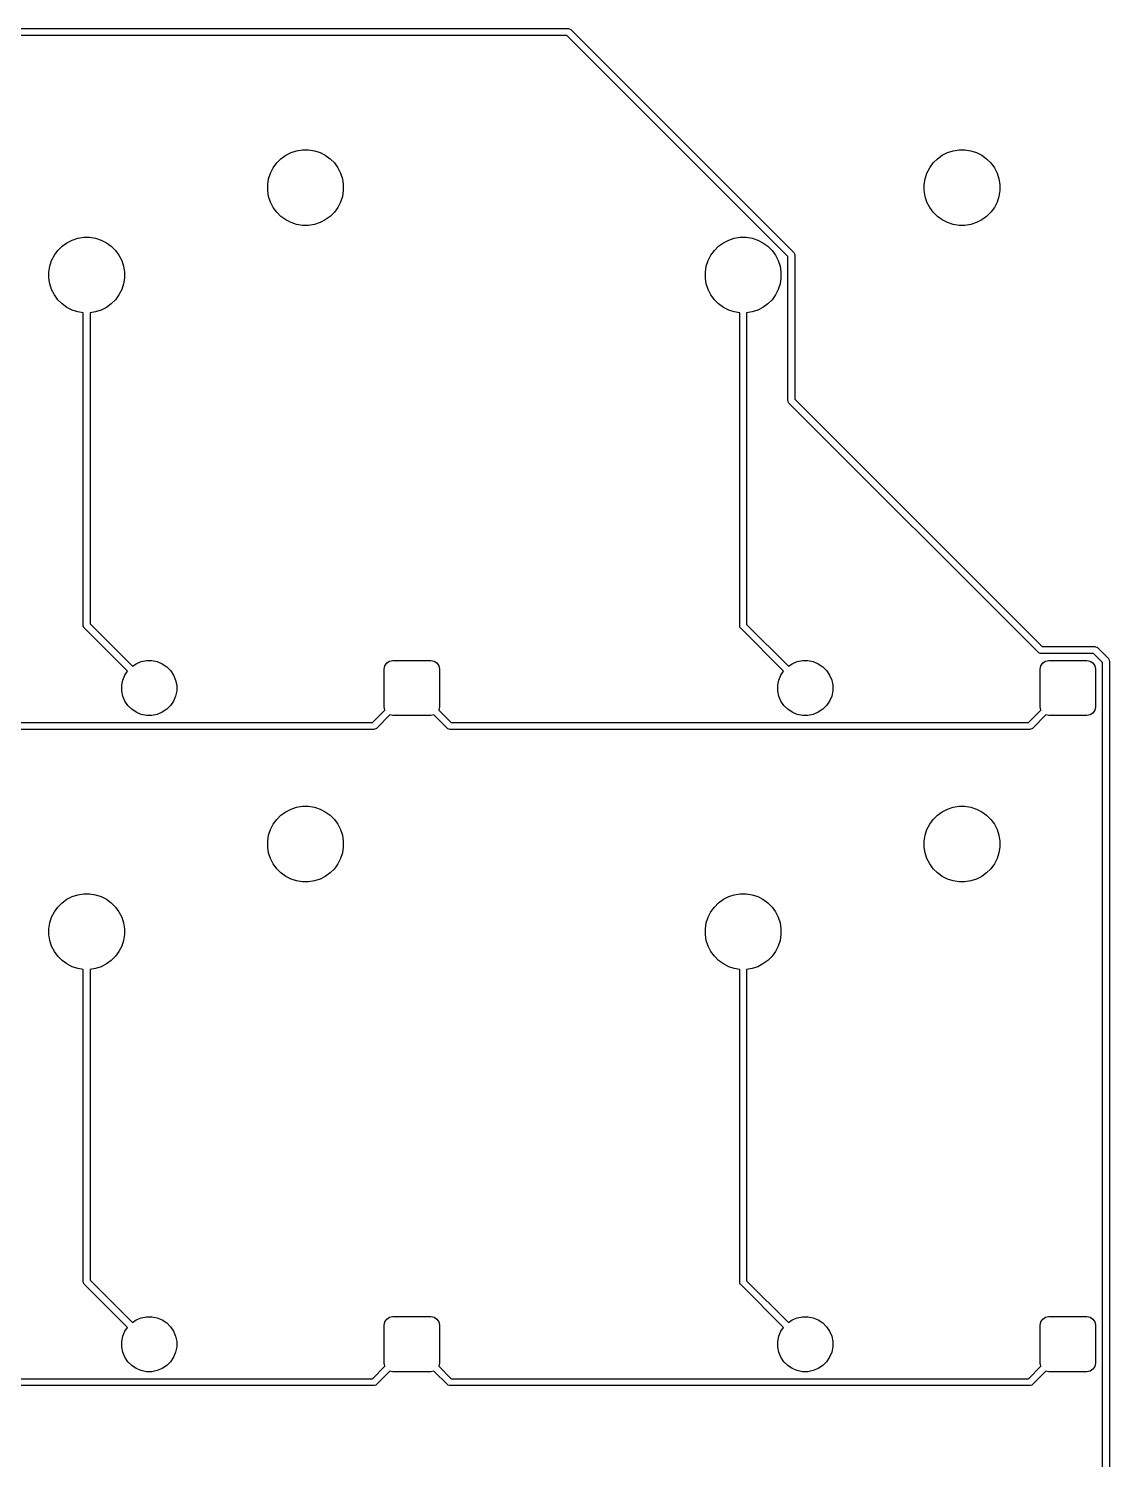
# Model space of a CAD drawing. Header units: millimetres. Extents: x 0.7 to 59.5, y -97.4 to -3.9.
# Drawn here: x 28.15 to 59.52, y -61.42 to -19.91 of the extents above; entities that cross this region are included whole.
import ezdxf

# ---------------------------------------------------------------- set-up
doc = ezdxf.new("R2010")
doc.units = ezdxf.units.MM
doc.layers.add('B.Cu', color=153, linetype='CONTINUOUS', true_color=0x4d7fc4)

msp = doc.modelspace()

# ---------------------------------------------------------------- linework, layer by layer
at = {"layer": 'B.Cu', "linetype": 'CONTINUOUS'}
for p, q in [((23.024588, -19.908), (43.818363, -19.908)), ((43.818363, -19.908), (43.837872, -19.909921)), ((43.837872, -19.909921), (43.87392, -19.924853)), ((43.87392, -19.924853), (43.889074, -19.937289)), ((43.776941, -20.108), (23.024588, -20.108)), ((50.189666, -26.520724), (43.776941, -20.108)), ((43.889074, -19.937289), (50.360376, -26.408592)), ((35.475273, -23.682755), (35.614918, -23.581298)), ((35.614918, -23.581298), (35.768714, -23.502935)), ((35.768714, -23.502935), (35.932876, -23.449595)), ((35.932876, -23.449595), (36.103361, -23.422593)), ((36.103361, -23.422593), (36.275971, -23.422593)), ((36.275971, -23.422593), (36.446456, -23.449595)), ((36.446456, -23.449595), (36.610618, -23.502935)), ((36.610618, -23.502935), (36.764414, -23.581298)), ((36.764414, -23.581298), (36.904059, -23.682755)), ((54.525273, -23.682755), (54.664918, -23.581298)), ((54.664918, -23.581298), (54.818714, -23.502935)), ((54.818714, -23.502935), (54.982876, -23.449595)), ((54.982876, -23.449595), (55.153361, -23.422593)), ((55.153361, -23.422593), (55.325971, -23.422593)), ((55.325971, -23.422593), (55.496456, -23.449595)), ((55.496456, -23.449595), (55.660618, -23.502935)), ((55.660618, -23.502935), (55.814414, -23.581298)), ((55.814414, -23.581298), (55.954059, -23.682755)), ((35.173399, -24.09825), (35.251762, -23.944454)), ((35.251762, -23.944454), (35.353219, -23.804809)), ((35.353219, -23.804809), (35.475273, -23.682755)), ((36.904059, -23.682755), (37.026113, -23.804809)), ((37.026113, -23.804809), (37.12757, -23.944454)), ((37.12757, -23.944454), (37.205933, -24.09825)), ((54.223399, -24.09825), (54.301762, -23.944454)), ((54.301762, -23.944454), (54.403219, -23.804809)), ((54.403219, -23.804809), (54.525273, -23.682755)), ((55.954059, -23.682755), (56.076113, -23.804809)), ((56.076113, -23.804809), (56.17757, -23.944454)), ((56.17757, -23.944454), (56.255933, -24.09825)), ((35.093057, -24.432897), (35.120059, -24.262412)), ((35.093057, -24.605507), (35.093057, -24.432897)), ((35.120059, -24.262412), (35.173399, -24.09825)), ((37.205933, -24.09825), (37.259273, -24.262412)), ((37.259273, -24.262412), (37.286275, -24.432897)), ((37.286275, -24.432897), (37.286275, -24.605507)), ((54.143057, -24.432897), (54.170059, -24.262412)), ((54.143057, -24.605507), (54.143057, -24.432897)), ((54.170059, -24.262412), (54.223399, -24.09825)), ((56.255933, -24.09825), (56.309273, -24.262412)), ((56.309273, -24.262412), (56.336275, -24.432897)), ((56.336275, -24.432897), (56.336275, -24.605507)), ((35.120059, -24.775992), (35.093057, -24.605507)), ((35.173399, -24.940154), (35.120059, -24.775992)), ((37.259273, -24.775992), (37.205933, -24.940154)), ((37.286275, -24.605507), (37.259273, -24.775992)), ((54.170059, -24.775992), (54.143057, -24.605507)), ((54.223399, -24.940154), (54.170059, -24.775992)), ((56.309273, -24.775992), (56.255933, -24.940154)), ((56.336275, -24.605507), (56.309273, -24.775992)), ((35.251762, -25.09395), (35.173399, -24.940154)), ((35.353219, -25.233595), (35.251762, -25.09395)), ((35.475273, -25.355649), (35.353219, -25.233595)), ((37.026113, -25.233595), (36.904059, -25.355649)), ((37.12757, -25.09395), (37.026113, -25.233595)), ((37.205933, -24.940154), (37.12757, -25.09395)), ((54.301762, -25.09395), (54.223399, -24.940154)), ((54.403219, -25.233595), (54.301762, -25.09395)), ((54.525273, -25.355649), (54.403219, -25.233595)), ((56.076113, -25.233595), (55.954059, -25.355649)), ((56.17757, -25.09395), (56.076113, -25.233595)), ((56.255933, -24.940154), (56.17757, -25.09395)), ((35.614918, -25.457106), (35.475273, -25.355649)), ((35.768714, -25.535469), (35.614918, -25.457106)), ((35.932876, -25.588809), (35.768714, -25.535469)), ((36.103361, -25.615811), (35.932876, -25.588809)), ((36.275971, -25.615811), (36.103361, -25.615811)), ((36.446456, -25.588809), (36.275971, -25.615811)), ((36.610618, -25.535469), (36.446456, -25.588809)), ((36.764414, -25.457106), (36.610618, -25.535469)), ((36.904059, -25.355649), (36.764414, -25.457106)), ((54.664918, -25.457106), (54.525273, -25.355649)), ((54.818714, -25.535469), (54.664918, -25.457106)), ((54.982876, -25.588809), (54.818714, -25.535469)), ((55.153361, -25.615811), (54.982876, -25.588809)), ((55.325971, -25.615811), (55.153361, -25.615811)), ((55.496456, -25.588809), (55.325971, -25.615811)), ((55.660618, -25.535469), (55.496456, -25.588809)), ((55.814414, -25.457106), (55.660618, -25.535469)), ((55.954059, -25.355649), (55.814414, -25.457106)), ((29.125273, -26.222755), (29.264918, -26.121298)), ((29.264918, -26.121298), (29.418714, -26.042935)), ((29.418714, -26.042935), (29.582876, -25.989595)), ((29.582876, -25.989595), (29.753361, -25.962593)), ((29.753361, -25.962593), (29.925971, -25.962593)), ((29.925971, -25.962593), (30.096456, -25.989595)), ((30.096456, -25.989595), (30.260618, -26.042935)), ((30.260618, -26.042935), (30.414414, -26.121298)), ((30.414414, -26.121298), (30.554059, -26.222755)), ((48.175273, -26.222755), (48.314918, -26.121298)), ((48.314918, -26.121298), (48.468714, -26.042935)), ((48.468714, -26.042935), (48.632876, -25.989595)), ((48.632876, -25.989595), (48.803361, -25.962593)), ((48.803361, -25.962593), (48.975971, -25.962593)), ((48.975971, -25.962593), (49.146456, -25.989595)), ((49.146456, -25.989595), (49.310618, -26.042935)), ((49.310618, -26.042935), (49.464414, -26.121298)), ((49.464414, -26.121298), (49.604059, -26.222755)), ((28.823399, -26.63825), (28.901762, -26.484454)), ((28.901762, -26.484454), (29.003219, -26.344809)), ((29.003219, -26.344809), (29.125273, -26.222755)), ((30.554059, -26.222755), (30.676113, -26.344809)), ((30.676113, -26.344809), (30.77757, -26.484454)), ((30.77757, -26.484454), (30.855933, -26.63825)), ((47.873399, -26.63825), (47.951762, -26.484454)), ((47.951762, -26.484454), (48.053219, -26.344809)), ((48.053219, -26.344809), (48.175273, -26.222755)), ((49.604059, -26.222755), (49.726113, -26.344809)), ((49.726113, -26.344809), (49.82757, -26.484454)), ((49.82757, -26.484454), (49.905933, -26.63825)), ((50.189666, -30.70241), (50.189666, -26.520724)), ((50.360376, -26.408592), (50.372813, -26.423745)), ((50.372813, -26.423745), (50.372813, -26.423746)), ((50.372813, -26.423746), (50.387745, -26.459794)), ((50.387745, -26.459794), (50.389666, -26.479303)), ((50.389666, -26.479303), (50.389666, -30.660988)), ((28.743057, -26.972897), (28.770059, -26.802412)), ((28.743057, -27.145507), (28.743057, -26.972897)), ((28.770059, -26.802412), (28.823399, -26.63825)), ((30.855933, -26.63825), (30.909273, -26.802412)), ((30.909273, -26.802412), (30.936275, -26.972897)), ((30.936275, -26.972897), (30.936275, -27.145507)), ((47.793057, -26.972897), (47.820059, -26.802412)), ((47.793057, -27.145507), (47.793057, -26.972897)), ((47.820059, -26.802412), (47.873399, -26.63825)), ((49.905933, -26.63825), (49.959273, -26.802412)), ((49.959273, -26.802412), (49.986275, -26.972897)), ((49.986275, -26.972897), (49.986275, -27.145507)), ((28.770059, -27.315992), (28.743057, -27.145507)), ((28.823399, -27.480154), (28.770059, -27.315992)), ((30.909273, -27.315992), (30.855933, -27.480154)), ((30.936275, -27.145507), (30.909273, -27.315992)), ((47.820059, -27.315992), (47.793057, -27.145507)), ((47.873399, -27.480154), (47.820059, -27.315992)), ((49.959273, -27.315992), (49.905933, -27.480154)), ((49.986275, -27.145507), (49.959273, -27.315992)), ((28.901762, -27.63395), (28.823399, -27.480154)), ((29.003219, -27.773595), (28.901762, -27.63395)), ((29.125273, -27.895649), (29.003219, -27.773595)), ((30.676113, -27.773595), (30.554059, -27.895649)), ((30.77757, -27.63395), (30.676113, -27.773595)), ((30.855933, -27.480154), (30.77757, -27.63395)), ((47.951762, -27.63395), (47.873399, -27.480154)), ((48.053219, -27.773595), (47.951762, -27.63395)), ((48.175273, -27.895649), (48.053219, -27.773595)), ((49.726113, -27.773595), (49.604059, -27.895649)), ((49.82757, -27.63395), (49.726113, -27.773595)), ((49.905933, -27.480154), (49.82757, -27.63395)), ((29.264918, -27.997106), (29.125273, -27.895649)), ((29.418714, -28.075469), (29.264918, -27.997106)), ((29.582876, -28.128809), (29.418714, -28.075469)), ((29.739666, -28.153641), (29.582876, -28.128809)), ((29.739666, -37.223666), (29.739666, -28.153641)), ((30.096456, -28.128809), (29.939666, -28.153641)), ((29.939666, -28.153641), (29.939666, -37.182244)), ((30.260618, -28.075469), (30.096456, -28.128809)), ((30.414414, -27.997106), (30.260618, -28.075469)), ((30.554059, -27.895649), (30.414414, -27.997106)), ((48.314918, -27.997106), (48.175273, -27.895649)), ((48.468714, -28.075469), (48.314918, -27.997106)), ((48.632876, -28.128809), (48.468714, -28.075469)), ((48.789666, -28.153641), (48.632876, -28.128809)), ((48.789666, -37.237666), (48.789666, -28.153641)), ((49.146456, -28.128809), (48.989666, -28.153641)), ((48.989666, -28.153641), (48.989666, -37.196244)), ((49.310618, -28.075469), (49.146456, -28.128809)), ((49.464414, -27.997106), (49.310618, -28.075469)), ((49.604059, -27.895649), (49.464414, -27.997106)), ((50.191587, -30.721919), (50.189666, -30.70241)), ((50.389666, -30.660988), (57.568678, -37.84)), ((50.206519, -30.757967), (50.191587, -30.721919)), ((50.218955, -30.773121), (50.206519, -30.757967)), ((57.456545, -38.010711), (50.218955, -30.773121)), ((29.741587, -37.243175), (29.739666, -37.223666)), ((29.756519, -37.279223), (29.741587, -37.243175)), ((29.768955, -37.294377), (29.756519, -37.279223)), ((31.025363, -38.550785), (29.768955, -37.294377)), ((29.939666, -37.182244), (31.166785, -38.409363)), ((48.791587, -37.257175), (48.789666, -37.237666)), ((48.806519, -37.293223), (48.791587, -37.257175)), ((48.818955, -37.308377), (48.806519, -37.293223)), ((50.061363, -38.550785), (48.818955, -37.308377)), ((48.989666, -37.196244), (50.202785, -38.409363)), ((57.471699, -38.023147), (57.456545, -38.010711)), ((57.507747, -38.038079), (57.471699, -38.023147)), ((57.527256, -38.04), (57.507747, -38.038079)), ((59.055322, -38.04), (57.527256, -38.04)), ((57.568678, -37.84), (59.096744, -37.84)), ((59.316, -38.300678), (59.055322, -38.04)), ((59.096744, -37.84), (59.116253, -37.841921)), ((59.116253, -37.841921), (59.152301, -37.856853)), ((59.152301, -37.856853), (59.167455, -37.869289)), ((59.167455, -37.869289), (59.486711, -38.188545)), ((59.486711, -38.188545), (59.499147, -38.203699)), ((30.950463, -38.662883), (31.025363, -38.550785)), ((31.166785, -38.409363), (31.278883, -38.334463)), ((31.278883, -38.334463), (31.423772, -38.274448)), ((31.423772, -38.274448), (31.577586, -38.243852)), ((31.577586, -38.243852), (31.734414, -38.243852)), ((31.734414, -38.243852), (31.888228, -38.274448)), ((31.888228, -38.274448), (32.033117, -38.334463)), ((32.033117, -38.334463), (32.163515, -38.421592)), ((32.163515, -38.421592), (32.274408, -38.532485)), ((32.274408, -38.532485), (32.361537, -38.662883)), ((38.476, -38.49), (38.49503, -38.394329)), ((38.476, -39.59), (38.476, -38.49)), ((38.49503, -38.394329), (38.549223, -38.313223)), ((38.549223, -38.313223), (38.630329, -38.25903)), ((38.630329, -38.25903), (38.726, -38.24)), ((38.726, -38.24), (39.826, -38.24)), ((39.826, -38.24), (39.921671, -38.25903)), ((39.921671, -38.25903), (40.002777, -38.313223)), ((40.002777, -38.313223), (40.05697, -38.394329)), ((40.05697, -38.394329), (40.076, -38.49)), ((40.076, -38.49), (40.076, -39.59)), ((49.986463, -38.662883), (50.061363, -38.550785)), ((50.202785, -38.409363), (50.314883, -38.334463)), ((50.314883, -38.334463), (50.459772, -38.274448)), ((50.459772, -38.274448), (50.613586, -38.243852)), ((50.613586, -38.243852), (50.770414, -38.243852)), ((50.770414, -38.243852), (50.924228, -38.274448)), ((50.924228, -38.274448), (51.069117, -38.334463)), ((51.069117, -38.334463), (51.199515, -38.421592)), ((51.199515, -38.421592), (51.310408, -38.532485)), ((51.310408, -38.532485), (51.397537, -38.662883)), ((57.512, -38.49), (57.53103, -38.394329)), ((57.512, -39.59), (57.512, -38.49)), ((57.53103, -38.394329), (57.585223, -38.313223)), ((57.585223, -38.313223), (57.666329, -38.25903)), ((57.666329, -38.25903), (57.762, -38.24)), ((57.762, -38.24), (58.862, -38.24)), ((58.862, -38.24), (58.957671, -38.25903)), ((58.957671, -38.25903), (59.038777, -38.313223)), ((59.038777, -38.313223), (59.09297, -38.394329)), ((59.09297, -38.394329), (59.112, -38.49)), ((59.112, -38.49), (59.112, -39.59)), ((59.316, -95.018578), (59.316, -38.300678)), ((59.499147, -38.203699), (59.514079, -38.239747)), ((59.514079, -38.239747), (59.516, -38.259256)), ((59.516, -38.259256), (59.516, -95.06)), ((30.859852, -38.961586), (30.890448, -38.807772)), ((30.859852, -39.118414), (30.859852, -38.961586)), ((30.890448, -38.807772), (30.950463, -38.662883)), ((32.361537, -38.662883), (32.421552, -38.807772)), ((32.421552, -38.807772), (32.452148, -38.961586)), ((32.452148, -38.961586), (32.452148, -39.118414)), ((49.895852, -38.961586), (49.926448, -38.807772)), ((49.895852, -39.118414), (49.895852, -38.961586)), ((49.926448, -38.807772), (49.986463, -38.662883)), ((51.397537, -38.662883), (51.457552, -38.807772)), ((51.457552, -38.807772), (51.488148, -38.961586)), ((51.488148, -38.961586), (51.488148, -39.118414)), ((30.890448, -39.272228), (30.859852, -39.118414)), ((30.950463, -39.417117), (30.890448, -39.272228)), ((31.037592, -39.547515), (30.950463, -39.417117)), ((32.361537, -39.417117), (32.274408, -39.547515)), ((32.421552, -39.272228), (32.361537, -39.417117)), ((32.452148, -39.118414), (32.421552, -39.272228)), ((49.926448, -39.272228), (49.895852, -39.118414)), ((49.986463, -39.417117), (49.926448, -39.272228)), ((50.073592, -39.547515), (49.986463, -39.417117)), ((51.397537, -39.417117), (51.310408, -39.547515)), ((51.457552, -39.272228), (51.397537, -39.417117)), ((51.488148, -39.118414), (51.457552, -39.272228)), ((31.148485, -39.658408), (31.037592, -39.547515)), ((31.278883, -39.745537), (31.148485, -39.658408)), ((31.423772, -39.805552), (31.278883, -39.745537)), ((31.577586, -39.836148), (31.423772, -39.805552)), ((31.734414, -39.836148), (31.577586, -39.836148)), ((31.888228, -39.805552), (31.734414, -39.836148)), ((32.033117, -39.745537), (31.888228, -39.805552)), ((32.163515, -39.658408), (32.033117, -39.745537)), ((32.274408, -39.547515), (32.163515, -39.658408)), ((38.134578, -40.04), (38.494014, -39.680563)), ((38.635436, -39.821985), (38.246711, -40.210711)), ((38.494014, -39.680563), (38.476, -39.59)), ((38.726, -39.84), (38.635436, -39.821985)), ((39.826, -39.84), (38.726, -39.84)), ((39.916563, -39.821985), (39.826, -39.84)), ((40.305289, -40.210711), (39.916563, -39.821985)), ((40.076, -39.59), (40.057985, -39.680563)), ((40.057985, -39.680563), (40.417422, -40.04)), ((50.184485, -39.658408), (50.073592, -39.547515)), ((50.314883, -39.745537), (50.184485, -39.658408)), ((50.459772, -39.805552), (50.314883, -39.745537)), ((50.613586, -39.836148), (50.459772, -39.805552)), ((50.770414, -39.836148), (50.613586, -39.836148)), ((50.924228, -39.805552), (50.770414, -39.836148)), ((51.069117, -39.745537), (50.924228, -39.805552)), ((51.199515, -39.658408), (51.069117, -39.745537)), ((51.310408, -39.547515), (51.199515, -39.658408)), ((57.170578, -40.04), (57.530014, -39.680563)), ((57.671436, -39.821985), (57.282711, -40.210711)), ((57.530014, -39.680563), (57.512, -39.59)), ((57.762, -39.84), (57.671436, -39.821985)), ((58.862, -39.84), (57.762, -39.84)), ((58.957671, -39.82097), (58.862, -39.84)), ((59.038777, -39.766777), (58.957671, -39.82097)), ((59.09297, -39.685671), (59.038777, -39.766777)), ((59.112, -39.59), (59.09297, -39.685671)), ((38.176, -40.24), (21.336, -40.24)), ((21.377422, -40.04), (38.134578, -40.04)), ((38.195509, -40.238079), (38.176, -40.24)), ((38.231557, -40.223147), (38.195509, -40.238079)), ((38.246711, -40.210711), (38.231557, -40.223147)), ((40.320443, -40.223147), (40.305289, -40.210711)), ((40.356491, -40.238079), (40.320443, -40.223147)), ((40.376, -40.24), (40.356491, -40.238079)), ((57.212, -40.24), (40.376, -40.24)), ((40.417422, -40.04), (57.170578, -40.04)), ((57.231509, -40.238079), (57.212, -40.24)), ((57.267557, -40.223147), (57.231509, -40.238079)), ((57.282711, -40.210711), (57.267557, -40.223147)), ((35.353219, -42.854809), (35.475273, -42.732755)), ((35.475273, -42.732755), (35.614918, -42.631298)), ((35.614918, -42.631298), (35.768714, -42.552935)), ((35.768714, -42.552935), (35.932876, -42.499595)), ((35.932876, -42.499595), (36.103361, -42.472593)), ((36.103361, -42.472593), (36.275971, -42.472593)), ((36.275971, -42.472593), (36.446456, -42.499595)), ((36.446456, -42.499595), (36.610618, -42.552935)), ((36.610618, -42.552935), (36.764414, -42.631298)), ((36.764414, -42.631298), (36.904059, -42.732755)), ((36.904059, -42.732755), (37.026113, -42.854809)), ((54.403219, -42.854809), (54.525273, -42.732755)), ((54.525273, -42.732755), (54.664918, -42.631298)), ((54.664918, -42.631298), (54.818714, -42.552935)), ((54.818714, -42.552935), (54.982876, -42.499595)), ((54.982876, -42.499595), (55.153361, -42.472593)), ((55.153361, -42.472593), (55.325971, -42.472593)), ((55.325971, -42.472593), (55.496456, -42.499595)), ((55.496456, -42.499595), (55.660618, -42.552935)), ((55.660618, -42.552935), (55.814414, -42.631298)), ((55.814414, -42.631298), (55.954059, -42.732755)), ((55.954059, -42.732755), (56.076113, -42.854809)), ((35.120059, -43.312412), (35.173399, -43.14825)), ((35.173399, -43.14825), (35.251762, -42.994454)), ((35.251762, -42.994454), (35.353219, -42.854809)), ((37.026113, -42.854809), (37.12757, -42.994454)), ((37.12757, -42.994454), (37.205933, -43.14825)), ((37.205933, -43.14825), (37.259273, -43.312412)), ((54.170059, -43.312412), (54.223399, -43.14825)), ((54.223399, -43.14825), (54.301762, -42.994454)), ((54.301762, -42.994454), (54.403219, -42.854809)), ((56.076113, -42.854809), (56.17757, -42.994454)), ((56.17757, -42.994454), (56.255933, -43.14825)), ((56.255933, -43.14825), (56.309273, -43.312412)), ((35.093057, -43.482897), (35.120059, -43.312412)), ((35.093057, -43.655507), (35.093057, -43.482897)), ((37.259273, -43.312412), (37.286275, -43.482897)), ((37.286275, -43.482897), (37.286275, -43.655507)), ((54.143057, -43.482897), (54.170059, -43.312412)), ((54.143057, -43.655507), (54.143057, -43.482897)), ((56.309273, -43.312412), (56.336275, -43.482897)), ((56.336275, -43.482897), (56.336275, -43.655507)), ((35.120059, -43.825992), (35.093057, -43.655507)), ((35.173399, -43.990154), (35.120059, -43.825992)), ((35.251762, -44.14395), (35.173399, -43.990154)), ((37.205933, -43.990154), (37.12757, -44.14395)), ((37.259273, -43.825992), (37.205933, -43.990154)), ((37.286275, -43.655507), (37.259273, -43.825992)), ((54.170059, -43.825992), (54.143057, -43.655507)), ((54.223399, -43.990154), (54.170059, -43.825992)), ((54.301762, -44.14395), (54.223399, -43.990154)), ((56.255933, -43.990154), (56.17757, -44.14395)), ((56.309273, -43.825992), (56.255933, -43.990154)), ((56.336275, -43.655507), (56.309273, -43.825992)), ((35.353219, -44.283595), (35.251762, -44.14395)), ((35.475273, -44.405649), (35.353219, -44.283595)), ((35.614918, -44.507106), (35.475273, -44.405649)), ((36.904059, -44.405649), (36.764414, -44.507106)), ((37.026113, -44.283595), (36.904059, -44.405649)), ((37.12757, -44.14395), (37.026113, -44.283595)), ((54.403219, -44.283595), (54.301762, -44.14395)), ((54.525273, -44.405649), (54.403219, -44.283595)), ((54.664918, -44.507106), (54.525273, -44.405649)), ((55.954059, -44.405649), (55.814414, -44.507106)), ((56.076113, -44.283595), (55.954059, -44.405649)), ((56.17757, -44.14395), (56.076113, -44.283595)), ((35.768714, -44.585469), (35.614918, -44.507106)), ((35.932876, -44.638809), (35.768714, -44.585469)), ((36.103361, -44.665811), (35.932876, -44.638809)), ((36.275971, -44.665811), (36.103361, -44.665811)), ((36.446456, -44.638809), (36.275971, -44.665811)), ((36.610618, -44.585469), (36.446456, -44.638809)), ((36.764414, -44.507106), (36.610618, -44.585469)), ((54.818714, -44.585469), (54.664918, -44.507106)), ((54.982876, -44.638809), (54.818714, -44.585469)), ((55.153361, -44.665811), (54.982876, -44.638809)), ((55.325971, -44.665811), (55.153361, -44.665811)), ((55.496456, -44.638809), (55.325971, -44.665811)), ((55.660618, -44.585469), (55.496456, -44.638809)), ((55.814414, -44.507106), (55.660618, -44.585469)), ((29.125273, -45.272755), (29.264918, -45.171298)), ((29.264918, -45.171298), (29.418714, -45.092935)), ((29.418714, -45.092935), (29.582876, -45.039595)), ((29.582876, -45.039595), (29.753361, -45.012593)), ((29.753361, -45.012593), (29.925971, -45.012593)), ((29.925971, -45.012593), (30.096456, -45.039595)), ((30.096456, -45.039595), (30.260618, -45.092935)), ((30.260618, -45.092935), (30.414414, -45.171298)), ((30.414414, -45.171298), (30.554059, -45.272755)), ((48.175273, -45.272755), (48.314918, -45.171298)), ((48.314918, -45.171298), (48.468714, -45.092935)), ((48.468714, -45.092935), (48.632876, -45.039595)), ((48.632876, -45.039595), (48.803361, -45.012593)), ((48.803361, -45.012593), (48.975971, -45.012593)), ((48.975971, -45.012593), (49.146456, -45.039595)), ((49.146456, -45.039595), (49.310618, -45.092935)), ((49.310618, -45.092935), (49.464414, -45.171298)), ((49.464414, -45.171298), (49.604059, -45.272755)), ((28.823399, -45.68825), (28.901762, -45.534454)), ((28.901762, -45.534454), (29.003219, -45.394809)), ((29.003219, -45.394809), (29.125273, -45.272755)), ((30.554059, -45.272755), (30.676113, -45.394809)), ((30.676113, -45.394809), (30.77757, -45.534454)), ((30.77757, -45.534454), (30.855933, -45.68825)), ((47.873399, -45.68825), (47.951762, -45.534454)), ((47.951762, -45.534454), (48.053219, -45.394809)), ((48.053219, -45.394809), (48.175273, -45.272755)), ((49.604059, -45.272755), (49.726113, -45.394809)), ((49.726113, -45.394809), (49.82757, -45.534454)), ((49.82757, -45.534454), (49.905933, -45.68825)), ((28.743057, -46.022897), (28.770059, -45.852412)), ((28.743057, -46.195507), (28.743057, -46.022897)), ((28.770059, -45.852412), (28.823399, -45.68825)), ((30.855933, -45.68825), (30.909273, -45.852412)), ((30.909273, -45.852412), (30.936275, -46.022897)), ((30.936275, -46.022897), (30.936275, -46.195507)), ((47.793057, -46.022897), (47.820059, -45.852412)), ((47.793057, -46.195507), (47.793057, -46.022897)), ((47.820059, -45.852412), (47.873399, -45.68825)), ((49.905933, -45.68825), (49.959273, -45.852412)), ((49.959273, -45.852412), (49.986275, -46.022897)), ((49.986275, -46.022897), (49.986275, -46.195507)), ((28.770059, -46.365992), (28.743057, -46.195507)), ((28.823399, -46.530154), (28.770059, -46.365992)), ((30.909273, -46.365992), (30.855933, -46.530154)), ((30.936275, -46.195507), (30.909273, -46.365992)), ((47.820059, -46.365992), (47.793057, -46.195507)), ((47.873399, -46.530154), (47.820059, -46.365992)), ((49.959273, -46.365992), (49.905933, -46.530154)), ((49.986275, -46.195507), (49.959273, -46.365992)), ((28.901762, -46.68395), (28.823399, -46.530154)), ((29.003219, -46.823595), (28.901762, -46.68395)), ((29.125273, -46.945649), (29.003219, -46.823595)), ((30.676113, -46.823595), (30.554059, -46.945649)), ((30.77757, -46.68395), (30.676113, -46.823595)), ((30.855933, -46.530154), (30.77757, -46.68395)), ((47.951762, -46.68395), (47.873399, -46.530154)), ((48.053219, -46.823595), (47.951762, -46.68395)), ((48.175273, -46.945649), (48.053219, -46.823595)), ((49.726113, -46.823595), (49.604059, -46.945649)), ((49.82757, -46.68395), (49.726113, -46.823595)), ((49.905933, -46.530154), (49.82757, -46.68395)), ((29.264918, -47.047106), (29.125273, -46.945649)), ((29.418714, -47.125469), (29.264918, -47.047106)), ((29.582876, -47.178809), (29.418714, -47.125469)), ((29.739666, -47.203641), (29.582876, -47.178809)), ((29.739666, -56.263666), (29.739666, -47.203641)), ((30.096456, -47.178809), (29.939666, -47.203641)), ((29.939666, -47.203641), (29.939666, -56.222244)), ((30.260618, -47.125469), (30.096456, -47.178809)), ((30.414414, -47.047106), (30.260618, -47.125469)), ((30.554059, -46.945649), (30.414414, -47.047106)), ((48.314918, -47.047106), (48.175273, -46.945649)), ((48.468714, -47.125469), (48.314918, -47.047106)), ((48.632876, -47.178809), (48.468714, -47.125469)), ((48.789666, -47.203641), (48.632876, -47.178809)), ((48.789666, -56.277666), (48.789666, -47.203641)), ((49.146456, -47.178809), (48.989666, -47.203641)), ((48.989666, -47.203641), (48.989666, -56.236244)), ((49.310618, -47.125469), (49.146456, -47.178809)), ((49.464414, -47.047106), (49.310618, -47.125469)), ((49.604059, -46.945649), (49.464414, -47.047106)), ((29.741587, -56.283175), (29.739666, -56.263666)), ((29.756519, -56.319223), (29.741587, -56.283175)), ((29.768955, -56.334377), (29.756519, -56.319223)), ((31.025363, -57.590785), (29.768955, -56.334377)), ((29.939666, -56.222244), (31.166785, -57.449363)), ((48.791587, -56.297175), (48.789666, -56.277666)), ((48.806519, -56.333223), (48.791587, -56.297175)), ((48.818955, -56.348377), (48.806519, -56.333223)), ((50.061363, -57.590785), (48.818955, -56.348377)), ((48.989666, -56.236244), (50.202785, -57.449363)), ((31.423772, -57.314448), (31.577586, -57.283852)), ((31.577586, -57.283852), (31.734414, -57.283852)), ((31.734414, -57.283852), (31.888228, -57.314448)), ((38.630329, -57.29903), (38.726, -57.28)), ((38.726, -57.28), (39.826, -57.28)), ((39.826, -57.28), (39.921671, -57.29903)), ((50.459772, -57.314448), (50.613586, -57.283852)), ((50.613586, -57.283852), (50.770414, -57.283852)), ((50.770414, -57.283852), (50.924228, -57.314448)), ((57.666329, -57.29903), (57.762, -57.28)), ((57.762, -57.28), (58.862, -57.28)), ((58.862, -57.28), (58.957671, -57.29903)), ((30.890448, -57.847772), (30.950463, -57.702883)), ((30.950463, -57.702883), (31.025363, -57.590785)), ((31.166785, -57.449363), (31.278883, -57.374463)), ((31.278883, -57.374463), (31.423772, -57.314448)), ((31.888228, -57.314448), (32.033117, -57.374463)), ((32.033117, -57.374463), (32.163515, -57.461592)), ((32.163515, -57.461592), (32.274408, -57.572485)), ((32.274408, -57.572485), (32.361537, -57.702883)), ((32.361537, -57.702883), (32.421552, -57.847772)), ((38.476, -57.53), (38.49503, -57.434329)), ((38.476, -58.63), (38.476, -57.53)), ((38.49503, -57.434329), (38.549223, -57.353223)), ((38.549223, -57.353223), (38.630329, -57.29903)), ((39.921671, -57.29903), (40.002777, -57.353223)), ((40.002777, -57.353223), (40.05697, -57.434329)), ((40.05697, -57.434329), (40.076, -57.53)), ((40.076, -57.53), (40.076, -58.63)), ((49.926448, -57.847772), (49.986463, -57.702883)), ((49.986463, -57.702883), (50.061363, -57.590785)), ((50.202785, -57.449363), (50.314883, -57.374463)), ((50.314883, -57.374463), (50.459772, -57.314448)), ((50.924228, -57.314448), (51.069117, -57.374463)), ((51.069117, -57.374463), (51.199515, -57.461592)), ((51.199515, -57.461592), (51.310408, -57.572485)), ((51.310408, -57.572485), (51.397537, -57.702883)), ((51.397537, -57.702883), (51.457552, -57.847772)), ((57.512, -57.53), (57.53103, -57.434329)), ((57.512, -58.63), (57.512, -57.53)), ((57.53103, -57.434329), (57.585223, -57.353223)), ((57.585223, -57.353223), (57.666329, -57.29903)), ((58.957671, -57.29903), (59.038777, -57.353223)), ((59.038777, -57.353223), (59.09297, -57.434329)), ((59.09297, -57.434329), (59.112, -57.53)), ((59.112, -57.53), (59.112, -58.63)), ((30.859852, -58.001586), (30.890448, -57.847772)), ((30.859852, -58.158414), (30.859852, -58.001586)), ((32.421552, -57.847772), (32.452148, -58.001586)), ((32.452148, -58.001586), (32.452148, -58.158414)), ((49.895852, -58.001586), (49.926448, -57.847772)), ((49.895852, -58.158414), (49.895852, -58.001586)), ((51.457552, -57.847772), (51.488148, -58.001586)), ((51.488148, -58.001586), (51.488148, -58.158414)), ((30.890448, -58.312228), (30.859852, -58.158414)), ((30.950463, -58.457117), (30.890448, -58.312228)), ((31.037592, -58.587515), (30.950463, -58.457117)), ((32.361537, -58.457117), (32.274408, -58.587515)), ((32.421552, -58.312228), (32.361537, -58.457117)), ((32.452148, -58.158414), (32.421552, -58.312228)), ((49.926448, -58.312228), (49.895852, -58.158414)), ((49.986463, -58.457117), (49.926448, -58.312228)), ((50.073592, -58.587515), (49.986463, -58.457117)), ((51.397537, -58.457117), (51.310408, -58.587515)), ((51.457552, -58.312228), (51.397537, -58.457117)), ((51.488148, -58.158414), (51.457552, -58.312228)), ((31.148485, -58.698408), (31.037592, -58.587515)), ((31.278883, -58.785537), (31.148485, -58.698408)), ((31.423772, -58.845552), (31.278883, -58.785537)), ((31.577586, -58.876148), (31.423772, -58.845552)), ((31.734414, -58.876148), (31.577586, -58.876148)), ((31.888228, -58.845552), (31.734414, -58.876148)), ((32.033117, -58.785537), (31.888228, -58.845552)), ((32.163515, -58.698408), (32.033117, -58.785537)), ((32.274408, -58.587515), (32.163515, -58.698408)), ((38.134578, -59.08), (38.494014, -58.720563)), ((38.635436, -58.861985), (38.246711, -59.250711)), ((38.494014, -58.720563), (38.476, -58.63)), ((38.726, -58.88), (38.635436, -58.861985)), ((39.826, -58.88), (38.726, -58.88)), ((39.916563, -58.861985), (39.826, -58.88)), ((40.305289, -59.250711), (39.916563, -58.861985)), ((40.076, -58.63), (40.057985, -58.720563)), ((40.057985, -58.720563), (40.417422, -59.08)), ((50.184485, -58.698408), (50.073592, -58.587515)), ((50.314883, -58.785537), (50.184485, -58.698408)), ((50.459772, -58.845552), (50.314883, -58.785537)), ((50.613586, -58.876148), (50.459772, -58.845552)), ((50.770414, -58.876148), (50.613586, -58.876148)), ((50.924228, -58.845552), (50.770414, -58.876148)), ((51.069117, -58.785537), (50.924228, -58.845552)), ((51.199515, -58.698408), (51.069117, -58.785537)), ((51.310408, -58.587515), (51.199515, -58.698408)), ((57.170578, -59.08), (57.530014, -58.720563)), ((57.671436, -58.861985), (57.282711, -59.250711)), ((57.530014, -58.720563), (57.512, -58.63)), ((57.762, -58.88), (57.671436, -58.861985)), ((58.862, -58.88), (57.762, -58.88)), ((58.957671, -58.86097), (58.862, -58.88)), ((59.038777, -58.806777), (58.957671, -58.86097)), ((59.09297, -58.725671), (59.038777, -58.806777)), ((59.112, -58.63), (59.09297, -58.725671)), ((38.176, -59.28), (21.336, -59.28)), ((21.377422, -59.08), (38.134578, -59.08)), ((38.195509, -59.278079), (38.176, -59.28)), ((38.231557, -59.263147), (38.195509, -59.278079)), ((38.246711, -59.250711), (38.231557, -59.263147)), ((40.320443, -59.263147), (40.305289, -59.250711)), ((40.356491, -59.278079), (40.320443, -59.263147)), ((40.376, -59.28), (40.356491, -59.278079)), ((57.212, -59.28), (40.376, -59.28)), ((40.417422, -59.08), (57.170578, -59.08)), ((57.231509, -59.278079), (57.212, -59.28)), ((57.267557, -59.263147), (57.231509, -59.278079)), ((57.282711, -59.250711), (57.267557, -59.263147))]:
    msp.add_line(p, q, dxfattribs=at)

doc.saveas('drawing.dxf')
